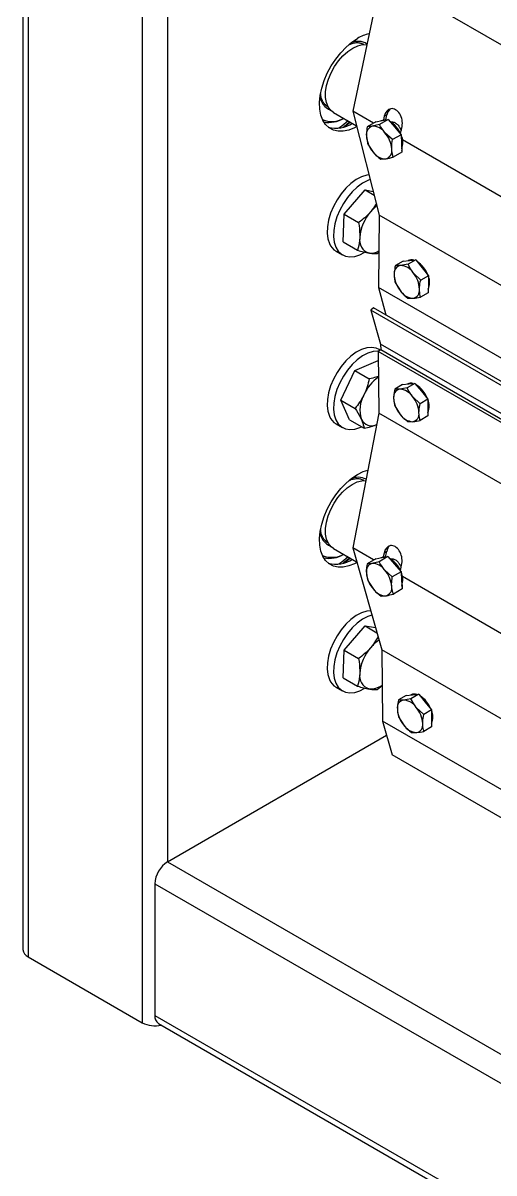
# Model space of a CAD drawing. Header units: millimetres. Extents: x -361 to 14022, y -1822 to 1455.
# Drawn here: x 3968.98 to 3977.19, y 855.35 to 875.41 of the extents above; entities that cross this region are included whole.
import ezdxf

# ---------------------------------------------------------------- set-up
doc = ezdxf.new("R2010")
doc.units = ezdxf.units.MM

msp = doc.modelspace()

# ---------------------------------------------------------------- linework, layer by layer
at = {"color": 7, "linetype": 'Continuous', "lineweight": 25}
for p, q in [((3968.976014, 941.413075), (3968.976014, 859.248655)), ((3969.067544, 941.285511), (3969.067544, 859.121092)), ((3971.056281, 940.137437), (3971.056281, 857.973018)), ((3975.229543, 876.234485), (3974.729054, 873.874093)), ((4037.697955, 840.172238), (3975.229543, 876.234485)), ((3974.922373, 875.033794), (3974.908709, 875.041682)), ((3974.915883, 875.037346), (3974.908709, 875.041682)), ((3974.252133, 873.981517), (3974.28376, 873.959121)), ((3974.28376, 873.959121), (3974.297424, 873.951233)), ((3974.391612, 873.84995), (3974.794597, 873.617313)), ((3975.092547, 873.664253), (3974.729054, 873.874093)), ((3974.729054, 873.874093), (3975.19244, 872.058656)), ((3975.280322, 873.783655), (3975.26677, 873.719741)), ((3975.326072, 873.809521), (3975.280322, 873.783655)), ((3975.306978, 873.719469), (3975.326072, 873.809521)), ((3975.133227, 873.687253), (3974.981719, 873.601593)), ((3975.196746, 873.640304), (3975.069497, 873.609791)), ((3975.133227, 873.687253), (3975.240741, 873.706608)), ((3975.348254, 873.725963), (3975.196746, 873.640304)), ((3975.228014, 873.706658), (3975.221939, 873.703223)), ((3975.240741, 873.706608), (3975.348254, 873.725963)), ((3975.348254, 873.725963), (3975.4615, 873.593403)), ((3975.43242, 873.67863), (3975.416476, 873.669615)), ((3975.4615, 873.593403), (3975.574746, 873.460844)), ((3975.563079, 873.479606), (3975.589681, 873.605066)), ((3975.423238, 873.375184), (3975.290257, 873.496586)), ((3975.574746, 873.460844), (3975.423238, 873.375184)), ((3975.574746, 873.460844), (3975.580478, 873.308928)), ((3977.47274, 872.290197), (3975.596717, 873.373202)), ((3974.993183, 873.297763), (3975.086694, 873.154045)), ((3975.580478, 873.308928), (3975.58621, 873.157013)), ((3975.219675, 873.032643), (3975.307453, 873.040841)), ((3975.58621, 873.157013), (3975.434702, 873.071354)), ((3974.580519, 872.073325), (3974.943965, 872.497856)), ((3974.943965, 872.497856), (3975.103902, 872.405526)), ((3974.943965, 872.497856), (3975.086518, 872.473633)), ((3974.559826, 871.590555), (3974.580519, 872.073325)), ((3974.580519, 872.073325), (3974.831784, 871.928273)), ((3975.19244, 872.058656), (3975.181245, 870.798703)), ((4037.697955, 835.97499), (3975.19244, 872.058656)), ((3974.559826, 871.590555), (3974.811091, 871.445503)), ((3974.437817, 871.429331), (3974.548302, 871.365549)), ((3975.153843, 871.387264), (3975.186711, 871.413915)), ((3975.607542, 871.257137), (3975.472606, 871.180847)), ((3975.694893, 871.201357), (3975.564014, 871.179944)), ((3975.607542, 871.257137), (3975.718685, 871.267392)), ((3975.695492, 871.266025), (3975.69386, 871.265102)), ((3975.829829, 871.277647), (3975.694893, 871.201357)), ((3975.718685, 871.267392), (3975.829829, 871.277647)), ((3975.829829, 871.277647), (3975.939656, 871.139828)), ((3975.914548, 870.92572), (3975.784985, 871.052381)), ((3976.049484, 871.00201), (3975.914548, 870.92572)), ((3975.939656, 871.139828), (3976.049484, 871.00201)), ((3976.049484, 871.00201), (3976.048168, 870.853936)), ((4037.697955, 834.708575), (3975.181245, 870.798703)), ((3975.181245, 870.798703), (3975.304079, 870.317532)), ((3975.469975, 870.8847), (3975.560067, 870.735724)), ((3976.048168, 870.853936), (3976.046853, 870.705863)), ((3975.68963, 870.609063), (3975.781038, 870.60816)), ((3976.046853, 870.705863), (3975.911916, 870.629573)), ((3975.091041, 870.440516), (3975.047014, 870.400726)), ((4037.697955, 834.233108), (3975.047014, 870.400726)), ((3975.047014, 870.400726), (3975.215331, 869.810367)), ((4037.697955, 834.298314), (3975.091041, 870.440516)), ((4037.697955, 833.739916), (3975.215331, 869.810367)), ((3975.215331, 869.810367), (3975.216543, 869.709008)), ((3975.216543, 869.709008), (3975.172353, 869.682798)), ((4037.697955, 833.587537), (3975.172353, 869.682798)), ((3975.172353, 869.682798), (3975.18526, 868.603571)), ((3975.209523, 869.704844), (3975.187756, 869.71741)), ((4037.697955, 833.639257), (3975.216543, 869.709008)), ((3974.767382, 869.349806), (3975.17209, 869.521483)), ((3975.17209, 869.521483), (3975.174298, 869.520208)), ((3974.518564, 868.832415), (3974.767382, 869.349806)), ((3974.767382, 869.349806), (3975.018647, 869.204754)), ((3975.595905, 869.104752), (3975.460975, 869.024721)), ((3975.680196, 869.043455), (3975.550851, 869.022383)), ((3975.595905, 869.104752), (3975.705516, 869.114119)), ((3975.681301, 869.112773), (3975.679876, 869.111927)), ((3975.815126, 869.123486), (3975.680196, 869.043455)), ((3975.705516, 869.114119), (3975.815126, 869.123486)), ((3975.815126, 869.123486), (3975.926487, 868.986555)), ((3975.926487, 868.986555), (3976.037847, 868.849624)), ((3974.518564, 868.832415), (3974.769829, 868.687363)), ((3974.674453, 868.4867), (3974.518564, 868.832415)), ((3975.902916, 868.769593), (3975.771822, 868.894819)), ((3976.037847, 868.849624), (3975.902916, 868.769593)), ((3976.037847, 868.849624), (3976.039597, 868.703326)), ((3975.18526, 868.603571), (3974.728014, 866.254855)), ((4037.697955, 832.515761), (3975.18526, 868.603571)), ((3975.464474, 868.732125), (3975.5561, 868.583489)), ((3976.041346, 868.557028), (3975.906416, 868.476997)), ((3976.039597, 868.703326), (3976.041346, 868.557028)), ((3974.437817, 868.418337), (3974.548302, 868.354555)), ((3974.674453, 868.4867), (3974.925718, 868.341649)), ((3975.687195, 868.458263), (3975.777071, 868.455925)), ((3974.922373, 867.429757), (3974.908709, 867.437645)), ((3974.915883, 867.43331), (3974.908709, 867.437645)), ((3974.252133, 866.37748), (3974.28376, 866.355084)), ((3974.28376, 866.355084), (3974.297424, 866.347196)), ((3974.391612, 866.245914), (3974.797332, 866.011697)), ((3975.093204, 866.044035), (3974.728014, 866.254855)), ((3974.728014, 866.254855), (3975.234603, 864.477816)), ((3975.275563, 866.163413), (3975.262891, 866.098323)), ((3975.321312, 866.190548), (3975.275563, 866.163413)), ((3975.303199, 866.097511), (3975.321312, 866.190548)), ((3975.130482, 866.066146), (3974.97898, 865.976286)), ((3975.190654, 866.013054), (3975.065083, 865.982965)), ((3975.130482, 866.066146), (3975.236319, 866.08453)), ((3975.342156, 866.102913), (3975.190654, 866.013054)), ((3975.222417, 866.084512), (3975.216701, 866.081122)), ((3975.236319, 866.08453), (3975.342156, 866.102913)), ((3975.342156, 866.102913), (3975.456785, 865.971155)), ((3975.427076, 866.060567), (3975.408621, 866.049621)), ((3975.456785, 865.971155), (3975.571415, 865.839397)), ((3975.560297, 865.858333), (3975.584922, 865.984824)), ((3975.419913, 865.749537), (3975.285549, 865.86959)), ((3975.571415, 865.839397), (3975.419913, 865.749537)), ((3975.571415, 865.839397), (3975.580208, 865.689255)), ((3977.474751, 864.669197), (3975.595325, 865.754167)), ((3974.996566, 865.676001), (3975.091461, 865.532538)), ((3975.580208, 865.689255), (3975.589001, 865.539112)), ((3975.225825, 865.412485), (3975.311928, 865.419164)), ((3975.589001, 865.539112), (3975.437499, 865.449253)), ((3974.580519, 864.469289), (3974.943965, 864.893819)), ((3974.943965, 864.893819), (3975.149902, 864.774934)), ((3974.943965, 864.893819), (3975.124769, 864.863098)), ((3974.559826, 863.986519), (3974.580519, 864.469289)), ((3974.580519, 864.469289), (3974.831784, 864.324237)), ((4037.697955, 828.418491), (3975.234603, 864.477816)), ((3975.234603, 864.477816), (3975.249491, 863.232972)), ((3974.559826, 863.986519), (3974.811091, 863.841467)), ((3974.437817, 863.825295), (3974.548302, 863.761513)), ((3975.153843, 863.783228), (3975.242055, 863.854754)), ((3975.660758, 863.682087), (3975.525828, 863.602056)), ((3975.745049, 863.620791), (3975.615704, 863.599719)), ((3975.660758, 863.682087), (3975.770369, 863.691454)), ((3975.746155, 863.690109), (3975.744729, 863.689263)), ((3975.87998, 863.700822), (3975.745049, 863.620791)), ((3975.770369, 863.691454), (3975.87998, 863.700822)), ((3975.87998, 863.700822), (3975.99134, 863.563891)), ((3975.99134, 863.563891), (3976.1027, 863.42696)), ((3975.96777, 863.346929), (3975.836675, 863.472155)), ((3976.1027, 863.42696), (3975.96777, 863.346929)), ((3976.1027, 863.42696), (3976.10445, 863.280662)), ((4037.697955, 827.182242), (3975.249491, 863.232972)), ((3975.249491, 863.232972), (3975.417808, 862.642613)), ((3975.529327, 863.30946), (3975.620953, 863.160825)), ((3976.10445, 863.280662), (3976.106199, 863.134364)), ((3971.498223, 860.779877), (3975.319884, 862.986075)), ((3975.752048, 863.035599), (3975.841924, 863.033261)), ((3976.106199, 863.134364), (3975.971269, 863.054333)), ((4037.697955, 826.68905), (3975.417808, 862.642613)), ((3971.277252, 860.397144), (4037.568513, 822.128014)), ((3971.277252, 860.397144), (3971.277252, 858.100623)), ((3969.067544, 859.121092), (3971.056281, 857.973018)), ((3971.277252, 858.100623), (4037.568513, 819.831493)), ((3971.341986, 857.957546), (4037.633247, 819.688416))]:
    msp.add_line(p, q, dxfattribs=at)
at = {"color": 8, "linetype": 'Continuous', "lineweight": 25}
for p, q in [((3971.498223, 937.224913), (3971.498223, 860.779877)), ((3971.498223, 860.779877), (4037.697955, 822.563585))]:
    msp.add_line(p, q, dxfattribs=at)
at = {"color": 7, "linetype": 'Continuous', "lineweight": 25, "flags": 128}
for points in [[(3974.798546, 873.601838), (3974.762041, 873.582833), (3974.661739, 873.54282), (3974.564978, 873.522323), (3974.474025, 873.52182), (3974.391013, 873.541324), (3974.317887, 873.580378), (3974.25636, 873.638066), (3974.207876, 873.713037), (3974.17357, 873.803532), (3974.154247, 873.907431), (3974.15036, 874.022299), (3974.161999, 874.145443), (3974.188893, 874.273977), (3974.230409, 874.404888), (3974.285576, 874.535107), (3974.353101, 874.661582), (3974.4314, 874.78135), (3974.518639, 874.891602), (3974.612772, 874.989754), (3974.711593, 875.073507), (3974.812786, 875.140896)], [(3974.391612, 873.84995), (3974.345891, 873.88486), (3974.300932, 873.94472), (3974.270393, 874.020983), (3974.255315, 874.111053), (3974.25621, 874.211863), (3974.27305, 874.319978), (3974.305259, 874.431718), (3974.351742, 874.543278), (3974.410915, 874.650858), (3974.480763, 874.750794), (3974.558908, 874.839685), (3974.642689, 874.914502), (3974.729252, 874.972697), (3974.815649, 875.01229), (3974.89894, 875.031931), (3974.97441, 875.031235)], [(3974.56082, 873.590147), (3974.581892, 873.606679), (3974.67495, 873.686383)], [(3974.687317, 873.679244), (3974.632337, 873.631058), (3974.595869, 873.601235)], [(3975.228014, 873.706658), (3975.271435, 873.720331), (3975.306978, 873.719469)], [(3975.013031, 872.761539), (3974.972716, 872.755088), (3974.882483, 872.726197), (3974.790132, 872.677636), (3974.698469, 872.610882), (3974.61028, 872.527964), (3974.528244, 872.431399), (3974.454853, 872.324124), (3974.392338, 872.209396), (3974.342599, 872.090702), (3974.307145, 871.971649), (3974.287056, 871.855853), (3974.28294, 871.746834), (3974.294923, 871.647903), (3974.322642, 871.562067)], [(3975.034346, 872.678031), (3974.992968, 872.662415), (3974.900617, 872.613854), (3974.808954, 872.5471), (3974.720765, 872.464182), (3974.638729, 872.367617), (3974.565339, 872.260342), (3974.502824, 872.145614), (3974.453084, 872.02692), (3974.417631, 871.907867), (3974.397541, 871.792071), (3974.393425, 871.683052), (3974.405409, 871.584121), (3974.433127, 871.498285)], [(3974.433127, 871.498285), (3974.475739, 871.428152), (3974.531948, 871.375852), (3974.600047, 871.342975), (3974.677968, 871.33052), (3974.763342, 871.338865), (3974.853575, 871.367757), (3974.930108, 871.406677)], [(3975.187756, 869.71741), (3975.13601, 869.739984), (3975.05809, 869.752439), (3974.972716, 869.744094), (3974.882483, 869.715202), (3974.790132, 869.666642), (3974.698469, 869.599888), (3974.61028, 869.516969), (3974.528244, 869.420405), (3974.454853, 869.313129), (3974.392339, 869.198402), (3974.342599, 869.079708), (3974.307145, 868.960654), (3974.287056, 868.844859), (3974.28294, 868.735839), (3974.294924, 868.636909), (3974.322642, 868.551073)], [(3975.181263, 869.688083), (3975.168575, 869.688657), (3975.083201, 869.680312), (3974.992968, 869.65142), (3974.900617, 869.60286), (3974.808955, 869.536106), (3974.720765, 869.453188), (3974.638729, 869.356623), (3974.565339, 869.249347), (3974.502824, 869.13462), (3974.453084, 869.015926), (3974.417631, 868.896872), (3974.397541, 868.781077), (3974.393426, 868.672057), (3974.405409, 868.573127), (3974.433127, 868.487291)], [(3974.433127, 868.487291), (3974.475739, 868.417157), (3974.531948, 868.364858), (3974.600047, 868.331981), (3974.677968, 868.319526), (3974.763342, 868.327871), (3974.853575, 868.356763), (3974.879333, 868.368426)], [(3974.812786, 867.536859), (3974.913979, 867.586306), (3974.992195, 867.611862)], [(3974.800918, 865.999117), (3974.762041, 865.978797), (3974.661739, 865.938784), (3974.564978, 865.918286), (3974.474025, 865.917783), (3974.391013, 865.937288), (3974.317887, 865.976341), (3974.25636, 866.03403), (3974.207876, 866.109), (3974.17357, 866.199496), (3974.154247, 866.303395), (3974.15036, 866.418263), (3974.161999, 866.541407), (3974.188893, 866.669941), (3974.230409, 866.800851), (3974.285576, 866.931071), (3974.353101, 867.057546), (3974.4314, 867.177314), (3974.518639, 867.287566), (3974.612772, 867.385718), (3974.711593, 867.46947), (3974.812786, 867.536859)], [(3974.391612, 866.245914), (3974.352722, 866.274358), (3974.30599, 866.331923), (3974.273506, 866.40619), (3974.256377, 866.494629), (3974.255186, 866.59423), (3974.269973, 866.701599), (3974.300235, 866.813082), (3974.344942, 866.924881), (3974.40257, 867.03319), (3974.471158, 867.13432), (3974.54837, 867.224827), (3974.631576, 867.301629), (3974.717943, 867.36211), (3974.80453, 867.404212), (3974.888388, 867.4265), (3974.956632, 867.429186)], [(3974.56082, 865.986111), (3974.581892, 866.002643), (3974.67495, 866.082347)], [(3974.687317, 866.075208), (3974.632337, 866.027022), (3974.595869, 865.997199)], [(3975.222417, 866.084512), (3975.266885, 866.098792), (3975.303199, 866.097511)], [(3975.040312, 865.15936), (3974.972716, 865.151052), (3974.882483, 865.12216), (3974.790132, 865.0736), (3974.698469, 865.006846), (3974.61028, 864.923927), (3974.528244, 864.827363), (3974.454853, 864.720087), (3974.392339, 864.605359), (3974.342599, 864.486666), (3974.307145, 864.367612), (3974.287056, 864.251817), (3974.28294, 864.142797), (3974.294924, 864.043867), (3974.322642, 863.95803)], [(3975.062282, 865.082291), (3974.992968, 865.058378), (3974.900617, 865.009818), (3974.808955, 864.943064), (3974.720765, 864.860145), (3974.638729, 864.763581), (3974.565339, 864.656305), (3974.502824, 864.541578), (3974.453084, 864.422884), (3974.417631, 864.30383), (3974.397541, 864.188035), (3974.393426, 864.079015), (3974.405409, 863.980085), (3974.433127, 863.894249)], [(3974.433127, 863.894249), (3974.475739, 863.824115), (3974.531948, 863.771816), (3974.600047, 863.738939), (3974.677968, 863.726484), (3974.763342, 863.734829), (3974.853575, 863.76372), (3974.930108, 863.802641)]]:
    msp.add_lwpolyline(points, dxfattribs=at)
at = {"color": 8, "linetype": 'Continuous', "lineweight": 25, "flags": 128}
for points in [[(3974.649577, 873.70103), (3974.536445, 873.610202), (3974.485016, 873.574368)], [(3974.649577, 866.096994), (3974.536445, 866.006165), (3974.485016, 865.970331)]]:
    msp.add_lwpolyline(points, dxfattribs=at)
at = {"color": 7, "linetype": 'Continuous', "lineweight": 25}
for centre, radius, start, end in [((3975.154321, 874.575225), 0.660779, 102.2015873, 121.1223229), ((3974.362893, 874.112597), 0.419341, 247.4288397, 299.4589965), ((3974.313139, 874.177403), 0.502234, 259.8241496, 300.8894281), ((3974.440546, 874.075932), 0.50281, 254.0016934, 304.3696981), ((3975.113348, 873.467853), 0.148557, 107.1682905, 191.3879794), ((3975.074805, 873.348289), 0.261556, 34.5400061, 91.1628643), ((3975.143177, 873.30394), 0.455454, 21.2794767, 59.7350548), ((3975.454896, 873.475159), 0.488556, 184.3009171, 221.0921177), ((3974.922055, 873.175472), 0.488556, 4.3009171, 41.0921177), ((3975.298562, 873.322619), 0.30459, 339.5606698, 24.7612011), ((3975.263603, 873.182778), 0.148557, 287.1682905, 11.3879794), ((3975.302145, 873.302343), 0.261556, 214.5400061, 271.1628643), ((3975.566542, 871.6813), 0.68294, 127.5293616, 139.7780187), ((3975.636171, 871.604566), 0.785774, 138.78431, 175.3214079), ((3975.080281, 871.620766), 0.232257, 168.0999711, 253.4301053), ((3974.579793, 871.66886), 0.278445, 202.5527925, 239.3434217), ((3975.047597, 871.677544), 0.281398, 263.1520957, 299.6679236), ((3975.589994, 871.042388), 0.139989, 100.6953232, 188.5331771), ((3975.54833, 870.897606), 0.282774, 33.1850043, 86.8203722), ((3975.7552, 871.154452), 0.126545, 71.510323, 118.153237), ((3975.599529, 870.854437), 0.46942, 19.5554709, 57.5471594), ((3975.92792, 871.038883), 0.476678, 182.0759805, 219.4930678), ((3975.417132, 870.749221), 0.476678, 2.0759805, 39.4930678), ((3975.78805, 870.881369), 0.283127, 336.3520258, 22.6298248), ((3975.755058, 870.745717), 0.139989, 280.6953232, 8.5331771), ((3975.796722, 870.890498), 0.282774, 213.1850043, 266.8203722), ((3975.610859, 868.615616), 0.752835, 125.1207304, 155.4986019), ((3975.574903, 868.890516), 0.134043, 100.3370645, 190.2264623), ((3975.531888, 868.734366), 0.288641, 33.7722361, 86.2331404), ((3975.741455, 869.004386), 0.12396, 69.9370339, 119.0296317), ((3975.5803, 868.690659), 0.481209, 20.2238943, 58.0161973), ((3975.397602, 868.658755), 0.543123, 150.3025872, 197.4069253), ((3975.925896, 868.89537), 0.483755, 183.3955817, 220.1438852), ((3975.402026, 868.582938), 0.483755, 3.3955817, 40.1438852), ((3975.78323, 868.726304), 0.279172, 337.2142046, 24.156204), ((3975.796033, 868.743942), 0.288641, 213.7722361, 266.2331404), ((3975.753018, 868.587792), 0.134043, 280.3370645, 10.2264623), ((3974.579793, 868.657866), 0.278445, 202.5527925, 239.3434217), ((3975.057075, 868.577926), 0.195582, 204.6750063, 297.1734252), ((3974.362893, 866.508561), 0.419341, 247.4288581, 299.4589952), ((3974.313139, 866.573366), 0.502234, 259.8241381, 300.889429), ((3974.440546, 866.471896), 0.50281, 254.0016935, 304.3696981), ((3975.106771, 865.846755), 0.142446, 107.0172725, 193.1127913), ((3975.067523, 865.716664), 0.266312, 35.0462316, 90.5249314), ((3975.132603, 865.671438), 0.467092, 21.8944344, 60.1520331), ((3975.462467, 865.862942), 0.496802, 185.602765, 221.6870472), ((3974.914543, 865.539187), 0.496802, 5.602765, 41.6870472), ((3975.301546, 865.698249), 0.30138, 340.4672708, 26.2360128), ((3975.270239, 865.555373), 0.142446, 287.0172725, 13.1127913), ((3975.309488, 865.685464), 0.266312, 215.0462316, 270.5249314), ((3975.538214, 864.106343), 0.642544, 123.1239142, 140.1267044), ((3975.636171, 864.00053), 0.785774, 138.78431, 175.3214079), ((3974.579793, 864.064824), 0.278445, 202.5527925, 239.3434217), ((3975.080281, 864.01673), 0.232257, 168.0999711, 253.4301053), ((3975.03955, 864.123903), 0.33077, 265.5775775, 307.730515), ((3975.639756, 863.467851), 0.134043, 100.3370645, 190.2264623), ((3975.596741, 863.311702), 0.288641, 33.7722361, 86.2331404), ((3975.806308, 863.581722), 0.12396, 69.9370339, 119.0296317), ((3975.645164, 863.26801), 0.48119, 20.2407735, 58.0163687), ((3975.990749, 863.472706), 0.483755, 183.3955817, 220.1438852), ((3975.466879, 863.160273), 0.483755, 3.3955817, 40.1438852), ((3975.848083, 863.30364), 0.279172, 337.2142046, 24.156204), ((3975.860887, 863.321278), 0.288641, 213.7722361, 266.2331404), ((3975.817871, 863.165128), 0.134043, 280.3370645, 10.2264623), ((3971.757007, 860.375312), 0.480252, 122.6054783, 177.3945215), ((3969.132407, 859.264251), 0.157169, 185.6947993, 245.6253417), ((3971.277909, 858.40243), 0.483232, 242.7008892, 283.0303104), ((3971.430378, 858.083721), 0.154056, 173.7011524, 234.9866672)]:
    msp.add_arc(centre, radius, start, end, dxfattribs=at)
at = {"color": 8, "linetype": 'Continuous', "lineweight": 25}
for centre, radius, start, end in [((3974.820637, 874.805998), 0.284408, 56.6423603, 115.8876732), ((3974.441006, 874.15348), 0.281623, 184.2052512, 249.073043), ((3974.82156, 867.191849), 0.29393, 61.71981, 115.1889747), ((3974.441006, 866.549444), 0.281623, 184.205261, 249.0729664)]:
    msp.add_arc(centre, radius, start, end, dxfattribs=at)
at = {"color": 7, "linetype": 'Continuous', "lineweight": 25}
for centre, major_axis, ratio, start_param, end_param in [((3975.435001, 873.69436), (-0.045582, 0.219415), 0.701630723, 4.153173117, 7.294765771), ((3975.480752, 873.720227), (-0.045582, 0.219415), 0.701630723, 0.384703681, 1.011580464), ((3975.431811, 873.335301), (-0.143133, 0.16959), 0.418043607, 3.344029221, 3.747933612), ((3975.430243, 866.074119), (-0.051828, 0.217876), 0.692818262, 4.132742217, 7.274334871), ((3975.475991, 866.101253), (-0.051828, 0.217876), 0.692818262, 0.380647993, 0.991149564), ((3975.434485, 865.719365), (-0.146068, 0.166997), 0.401133331, 3.265743668, 3.747277057)]:
    msp.add_ellipse(centre, major_axis=major_axis, ratio=ratio, start_param=start_param, end_param=end_param, dxfattribs=at)
for points, knots in [([(3974.671112, 875.036427), (3974.693255, 875.045), (3974.740092, 875.063136), (3974.805493, 875.069949), (3974.865932, 875.06349), (3974.898641, 875.046088), (3974.914789, 875.037497)], [0, 0, 0, 0, 0.230485827, 0.487521914, 0.746992659, 1, 1, 1, 1]), ([(3974.257097, 873.980927), (3974.250151, 873.986129), (3974.22718, 874.003332), (3974.199537, 874.050475), (3974.176434, 874.109927), (3974.171726, 874.155394), (3974.169936, 874.172679)], [0, 0, 0, 0, 0.144799971, 0.478887256, 0.801898404, 1, 1, 1, 1]), ([(3974.981719, 873.601593), (3974.9751, 873.558542), (3974.966484, 873.502496), (3974.967484, 873.450561), (3974.967716, 873.43852)], [0, 0, 0, 0, 0.768150728, 1, 1, 1, 1]), ([(3975.069497, 873.609791), (3975.066968, 873.609343), (3975.030943, 873.602966), (3975.005436, 873.602254), (3974.981719, 873.601593)], [0, 0, 0, 0, 0.070200577, 1, 1, 1, 1]), ([(3975.290257, 873.496586), (3975.287592, 873.49974), (3975.249631, 873.544662), (3975.222227, 873.594223), (3975.196746, 873.640304)], [0, 0, 0, 0, 0.070200577, 1, 1, 1, 1]), ([(3975.399808, 873.682047), (3975.402555, 873.682811), (3975.422496, 873.688357), (3975.463872, 873.674845), (3975.512901, 873.640177), (3975.550974, 873.589309), (3975.566666, 873.549101), (3975.57389, 873.530592)], [0, 0, 0, 0, 0.041608723, 0.302051646, 0.54948739, 0.792609073, 1, 1, 1, 1]), ([(3974.967716, 873.43852), (3974.971734, 873.399346), (3974.976826, 873.349695), (3974.990333, 873.306811), (3974.993183, 873.297763)], [0, 0, 0, 0, 0.788999238, 1, 1, 1, 1]), ([(3975.409235, 873.212111), (3975.409003, 873.224152), (3975.408003, 873.276087), (3975.416619, 873.332133), (3975.423238, 873.375184)], [0, 0, 0, 0, 0.231849273, 1, 1, 1, 1]), ([(3975.434702, 873.071354), (3975.431852, 873.080402), (3975.418345, 873.123286), (3975.413253, 873.172937), (3975.409235, 873.212111)], [0, 0, 0, 0, 0.211000762, 1, 1, 1, 1]), ([(3975.086694, 873.154045), (3975.089398, 873.150914), (3975.127921, 873.106309), (3975.175467, 873.068136), (3975.219675, 873.032643)], [0, 0, 0, 0, 0.070200577, 1, 1, 1, 1]), ([(3975.307453, 873.040841), (3975.310022, 873.041311), (3975.346609, 873.048006), (3975.392258, 873.060104), (3975.434702, 873.071354)], [0, 0, 0, 0, 0.070200577, 1, 1, 1, 1]), ([(3975.141619, 872.257761), (3975.13753, 872.250339), (3975.111433, 872.202967), (3975.075439, 872.15921), (3975.045085, 872.122309)], [0, 0, 0, 0, 0.156682501, 1, 1, 1, 1]), ([(3975.045085, 872.122309), (3975.04074, 872.1173), (3975.007835, 872.079363), (3974.939436, 872.011504), (3974.867886, 871.956186), (3974.831784, 871.928273)], [0, 0, 0, 0, 0.070085768, 0.530782234, 1, 1, 1, 1]), ([(3974.831784, 871.928273), (3974.834674, 871.911415), (3974.849988, 871.822074), (3974.851659, 871.737375), (3974.853015, 871.668659)], [0, 0, 0, 0, 0.1886964523, 1, 1, 1, 1]), ([(3974.853015, 871.668659), (3974.851967, 871.651324), (3974.847078, 871.570462), (3974.826924, 871.500482), (3974.811091, 871.445503)], [0, 0, 0, 0, 0.214377504, 1, 1, 1, 1]), ([(3974.811091, 871.445503), (3974.847749, 871.435679), (3974.921738, 871.41585), (3974.98309, 871.404088), (3975.014045, 871.398154)], [0, 0, 0, 0, 0.495457963, 1, 1, 1, 1]), ([(3975.014045, 871.398154), (3975.018069, 871.397486), (3975.048546, 871.392423), (3975.09965, 871.386549), (3975.135669, 871.387024), (3975.153843, 871.387264)], [0, 0, 0, 0, 0.070085768, 0.530782234, 1, 1, 1, 1]), ([(3975.472606, 871.180847), (3975.464202, 871.138769), (3975.453261, 871.08399), (3975.451876, 871.033356), (3975.451555, 871.021616)], [0, 0, 0, 0, 0.768150727, 1, 1, 1, 1]), ([(3975.564014, 871.179944), (3975.561399, 871.179712), (3975.524148, 871.176408), (3975.49744, 871.178709), (3975.472606, 871.180847)], [0, 0, 0, 0, 0.0702005767, 1, 1, 1, 1]), ([(3975.784985, 871.052381), (3975.782401, 871.055659), (3975.745594, 871.102357), (3975.719321, 871.153658), (3975.694893, 871.201357)], [0, 0, 0, 0, 0.070200577, 1, 1, 1, 1]), ([(3975.451555, 871.021616), (3975.45369, 870.983468), (3975.456396, 870.935117), (3975.467609, 870.893485), (3975.469975, 870.8847)], [0, 0, 0, 0, 0.788999238, 1, 1, 1, 1]), ([(3975.893497, 870.766488), (3975.893818, 870.778228), (3975.895203, 870.828863), (3975.906143, 870.883642), (3975.914548, 870.92572)], [0, 0, 0, 0, 0.2318492728, 1, 1, 1, 1]), ([(3975.911916, 870.629573), (3975.909551, 870.638357), (3975.898338, 870.67999), (3975.895632, 870.72834), (3975.893497, 870.766488)], [0, 0, 0, 0, 0.211000762, 1, 1, 1, 1]), ([(3975.560067, 870.735724), (3975.56269, 870.732468), (3975.600059, 870.686087), (3975.646473, 870.646174), (3975.68963, 870.609063)], [0, 0, 0, 0, 0.070200577, 1, 1, 1, 1]), ([(3975.781038, 870.60816), (3975.783692, 870.608414), (3975.821505, 870.612036), (3975.868355, 870.621123), (3975.911916, 870.629573)], [0, 0, 0, 0, 0.070200577, 1, 1, 1, 1]), ([(3975.018647, 869.204754), (3975.007268, 869.157645), (3974.984303, 869.062565), (3974.945429, 868.973012), (3974.925816, 868.927829)], [0, 0, 0, 0, 0.495457963, 1, 1, 1, 1]), ([(3975.177575, 869.246208), (3975.163422, 869.241262), (3975.114628, 869.224211), (3975.058497, 869.212832), (3975.018647, 869.204754)], [0, 0, 0, 0, 0.290055672, 1, 1, 1, 1]), ([(3975.460975, 869.024721), (3975.453347, 868.982869), (3975.443418, 868.928384), (3975.44307, 868.878324), (3975.44299, 868.866718)], [0, 0, 0, 0, 0.768150727, 1, 1, 1, 1]), ([(3975.550851, 869.022383), (3975.548272, 869.022172), (3975.511539, 869.019176), (3975.485337, 869.022049), (3975.460975, 869.024721)], [0, 0, 0, 0, 0.070200577, 1, 1, 1, 1]), ([(3975.771822, 868.894819), (3975.769202, 868.898077), (3975.731877, 868.944483), (3975.705097, 868.995769), (3975.680196, 869.043455)], [0, 0, 0, 0, 0.0702005767, 1, 1, 1, 1]), ([(3974.925816, 868.927829), (3974.922829, 868.921719), (3974.900212, 868.875448), (3974.85121, 868.791875), (3974.797121, 868.722413), (3974.769829, 868.687363)], [0, 0, 0, 0, 0.070085768, 0.530782234, 1, 1, 1, 1]), ([(3975.44299, 868.866718), (3975.445944, 868.829113), (3975.449687, 868.781451), (3975.461898, 868.740719), (3975.464474, 868.732125)], [0, 0, 0, 0, 0.788999238, 1, 1, 1, 1]), ([(3975.884932, 868.61159), (3975.885012, 868.623197), (3975.88536, 868.673257), (3975.895289, 868.727741), (3975.902916, 868.769593)], [0, 0, 0, 0, 0.231849273, 1, 1, 1, 1]), ([(3974.769829, 868.687363), (3974.77814, 868.674713), (3974.822188, 868.607673), (3974.853747, 868.546172), (3974.879352, 868.496276)], [0, 0, 0, 0, 0.188696452, 1, 1, 1, 1]), ([(3975.5561, 868.583489), (3975.558759, 868.580254), (3975.596645, 868.534181), (3975.643567, 868.494841), (3975.687195, 868.458263)], [0, 0, 0, 0, 0.070200577, 1, 1, 1, 1]), ([(3975.906416, 868.476997), (3975.903839, 868.485592), (3975.891629, 868.526323), (3975.887885, 868.573985), (3975.884932, 868.61159)], [0, 0, 0, 0, 0.211000762, 1, 1, 1, 1]), ([(3974.879352, 868.496276), (3974.884707, 868.483911), (3974.909688, 868.426233), (3974.918665, 868.378863), (3974.925718, 868.341649)], [0, 0, 0, 0, 0.214377504, 1, 1, 1, 1]), ([(3974.925718, 868.341649), (3974.96747, 868.350446), (3975.046761, 868.367153), (3975.114485, 868.392646), (3975.146547, 868.404716)], [0, 0, 0, 0, 0.526571421, 1, 1, 1, 1]), ([(3975.777071, 868.455925), (3975.779689, 868.456159), (3975.816984, 868.459489), (3975.863326, 868.468561), (3975.906416, 868.476997)], [0, 0, 0, 0, 0.070200577, 1, 1, 1, 1]), ([(3974.671112, 867.43239), (3974.693255, 867.440964), (3974.740092, 867.459099), (3974.805493, 867.465912), (3974.865932, 867.459454), (3974.898641, 867.442052), (3974.914789, 867.433461)], [0, 0, 0, 0, 0.2304858265, 0.4875219142, 0.7469926587, 1, 1, 1, 1]), ([(3974.257097, 866.376891), (3974.250151, 866.382093), (3974.22718, 866.399296), (3974.199537, 866.446439), (3974.176434, 866.505891), (3974.171726, 866.551358), (3974.169936, 866.568643)], [0, 0, 0, 0, 0.144799971, 0.478887256, 0.801898404, 1, 1, 1, 1]), ([(3974.97898, 865.976286), (3974.973138, 865.93346), (3974.965531, 865.877708), (3974.967567, 865.826347), (3974.968039, 865.814439)], [0, 0, 0, 0, 0.768150728, 1, 1, 1, 1]), ([(3975.065083, 865.982965), (3975.062593, 865.982541), (3975.027134, 865.976499), (3975.002182, 865.976389), (3974.97898, 865.976286)], [0, 0, 0, 0, 0.070200577, 1, 1, 1, 1]), ([(3975.285549, 865.86959), (3975.282851, 865.872725), (3975.244423, 865.917385), (3975.21656, 865.96696), (3975.190654, 866.013054)], [0, 0, 0, 0, 0.070200577, 1, 1, 1, 1]), ([(3975.385631, 866.060937), (3975.391908, 866.062873), (3975.41503, 866.070004), (3975.460038, 866.05675), (3975.509276, 866.021562), (3975.547585, 865.9712), (3975.563678, 865.93148), (3975.571013, 865.913376)], [0, 0, 0, 0, 0.092273265, 0.339918835, 0.575196358, 0.806371799, 1, 1, 1, 1]), ([(3974.968039, 865.814439), (3974.972874, 865.775807), (3974.979002, 865.726843), (3974.993506, 865.68486), (3974.996566, 865.676001)], [0, 0, 0, 0, 0.788999238, 1, 1, 1, 1]), ([(3975.408971, 865.58769), (3975.408499, 865.599598), (3975.406464, 865.650959), (3975.41407, 865.706711), (3975.419913, 865.749537)], [0, 0, 0, 0, 0.231849273, 1, 1, 1, 1]), ([(3975.437499, 865.449253), (3975.434439, 865.458111), (3975.419935, 865.500095), (3975.413807, 865.549058), (3975.408971, 865.58769)], [0, 0, 0, 0, 0.211000762, 1, 1, 1, 1]), ([(3975.091461, 865.532538), (3975.094199, 865.529426), (3975.133188, 865.4851), (3975.181192, 865.447471), (3975.225825, 865.412485)], [0, 0, 0, 0, 0.070200577, 1, 1, 1, 1]), ([(3975.311928, 865.419164), (3975.314456, 865.419611), (3975.350477, 865.425986), (3975.395571, 865.438042), (3975.437499, 865.449253)], [0, 0, 0, 0, 0.0702005767, 1, 1, 1, 1]), ([(3975.170075, 864.704172), (3975.15706, 864.67973), (3975.122653, 864.615113), (3975.074822, 864.555399), (3975.045085, 864.518273)], [0, 0, 0, 0, 0.378266557, 1, 1, 1, 1]), ([(3975.045085, 864.518273), (3975.04074, 864.513263), (3975.007835, 864.475326), (3974.939436, 864.407468), (3974.867886, 864.35215), (3974.831784, 864.324237)], [0, 0, 0, 0, 0.070085768, 0.530782234, 1, 1, 1, 1]), ([(3974.831784, 864.324237), (3974.834674, 864.307379), (3974.849988, 864.218037), (3974.851659, 864.133339), (3974.853015, 864.064622)], [0, 0, 0, 0, 0.1886964523, 1, 1, 1, 1]), ([(3974.853015, 864.064622), (3974.851967, 864.047288), (3974.847078, 863.966426), (3974.826924, 863.896445), (3974.811091, 863.841467)], [0, 0, 0, 0, 0.214377504, 1, 1, 1, 1]), ([(3974.811091, 863.841467), (3974.847749, 863.831643), (3974.921738, 863.811814), (3974.98309, 863.800052), (3975.014045, 863.794118)], [0, 0, 0, 0, 0.495457963, 1, 1, 1, 1]), ([(3975.014045, 863.794118), (3975.018069, 863.793449), (3975.048546, 863.788387), (3975.09965, 863.782513), (3975.135669, 863.782988), (3975.153843, 863.783228)], [0, 0, 0, 0, 0.070085768, 0.530782234, 1, 1, 1, 1]), ([(3975.525828, 863.602056), (3975.5182, 863.560204), (3975.508271, 863.50572), (3975.507924, 863.45566), (3975.507843, 863.444053)], [0, 0, 0, 0, 0.7681507272, 1, 1, 1, 1]), ([(3975.615704, 863.599719), (3975.613125, 863.599508), (3975.576392, 863.596512), (3975.55019, 863.599385), (3975.525828, 863.602056)], [0, 0, 0, 0, 0.070200577, 1, 1, 1, 1]), ([(3975.836675, 863.472155), (3975.834055, 863.475413), (3975.79673, 863.521819), (3975.76995, 863.573105), (3975.745049, 863.620791)], [0, 0, 0, 0, 0.070200577, 1, 1, 1, 1]), ([(3975.507843, 863.444053), (3975.510797, 863.406448), (3975.51454, 863.358787), (3975.526751, 863.318055), (3975.529327, 863.30946)], [0, 0, 0, 0, 0.788999238, 1, 1, 1, 1]), ([(3975.949785, 863.188926), (3975.949865, 863.200532), (3975.950213, 863.250592), (3975.960142, 863.305077), (3975.96777, 863.346929)], [0, 0, 0, 0, 0.231849273, 1, 1, 1, 1]), ([(3975.620953, 863.160825), (3975.623613, 863.15759), (3975.661498, 863.111517), (3975.70842, 863.072177), (3975.752048, 863.035599)], [0, 0, 0, 0, 0.0702005767, 1, 1, 1, 1]), ([(3975.971269, 863.054333), (3975.968692, 863.062927), (3975.956482, 863.103659), (3975.952738, 863.151321), (3975.949785, 863.188926)], [0, 0, 0, 0, 0.211000762, 1, 1, 1, 1]), ([(3975.841924, 863.033261), (3975.844542, 863.033495), (3975.881837, 863.036824), (3975.92818, 863.045897), (3975.971269, 863.054333)], [0, 0, 0, 0, 0.070200577, 1, 1, 1, 1])]:
    msp.add_open_spline(points, degree=3, knots=knots, dxfattribs=at)

doc.saveas('drawing.dxf')
